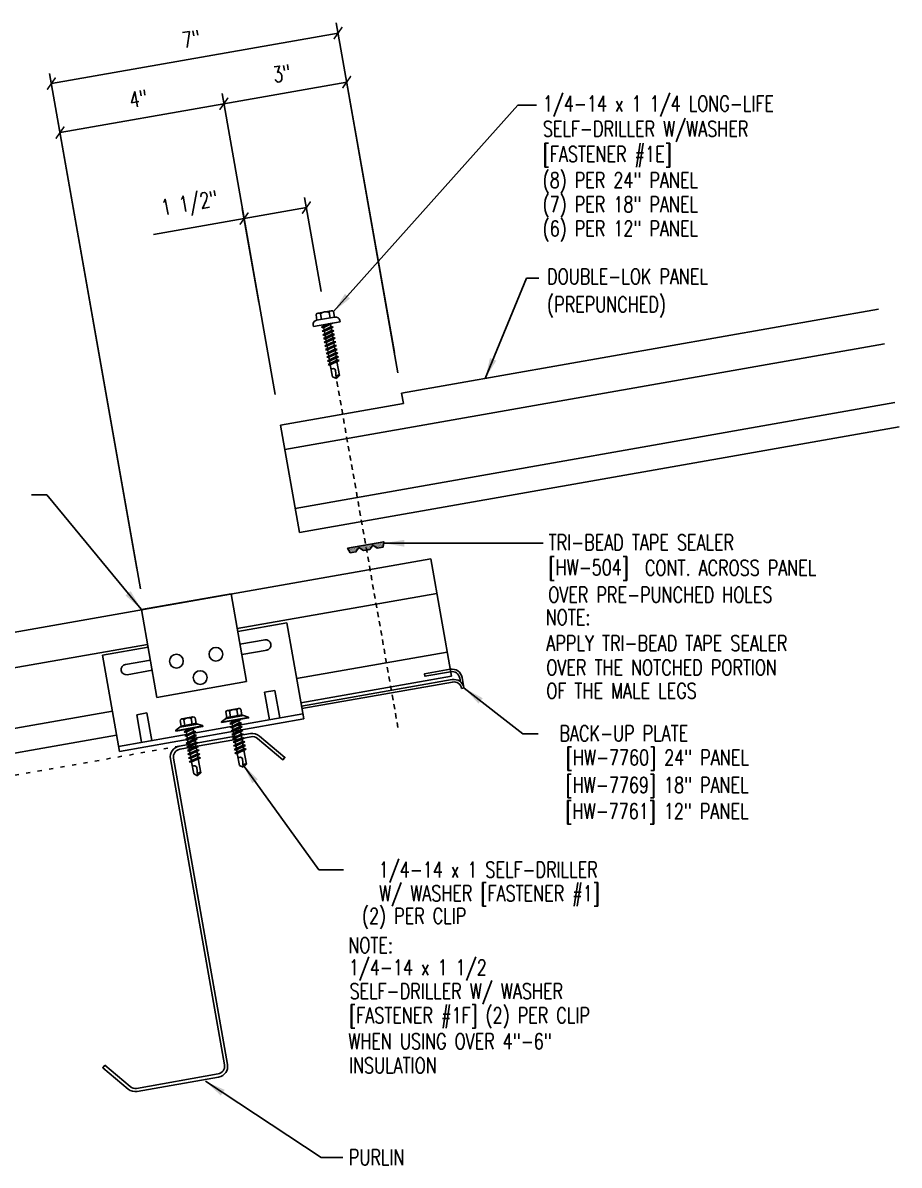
# Model space of a CAD drawing. Header units: inches. Extents: x 2.7 to 47.4, y 4.1 to 44.4.
# Drawn here: x 26.34 to 47.41, y 14.1 to 41.57 of the extents above; entities that cross this region are included whole.
import ezdxf
from ezdxf.enums import TextEntityAlignment as Align

# ---------------------------------------------------------------- set-up
doc = ezdxf.new("R2010")
doc.units = ezdxf.units.IN
doc.header["$MEASUREMENT"] = 0
doc.linetypes.add('ACAD_ISO07W100', pattern=[3, 0, -3])
doc.linetypes.add('DASH2', pattern=[0.1875, 0.125, -0.0625])
for name, color, linetype in [('CLIP', 5, 'Continuous'), ('DIM', 7, 'Continuous'), ('FASTENER', 9, 'Continuous'), ('PANEL', 11, 'Continuous'), ('STLA', 12, 'Continuous'), ('TAPE', 8, 'Continuous'), ('TEXT', 2, 'Continuous')]:
    doc.layers.add(name, color=color, linetype=linetype)
doc.styles.add('TEXT1', font='ROMANS.shx', dxfattribs={"width": 0.75, "height": 0.375})
doc.dimstyles.new('DETAIL', dxfattribs={"dimscale": 4, "dimtxt": 0.09375, "dimasz": 0.0625, "dimexe": 0.0625, "dimexo": 0.125, "dimgap": 0.0625, "dimtad": 1, "dimdec": 4, "dimzin": 3, "dimdsep": 46, "dimlunit": 4, "dimtxsty": 'TEXT1', "dimblk": 'ARCHTICK', "dimcen": 0.0625, "dimclrd": 7, "dimclre": 7, "dimclrt": 2, "dimadec": 0, "dimazin": 0, "dimtfac": 0.59375, "dimtdec": 4, "dimtmove": 0, "dimatfit": 3, "dimfxl": 0, "dimfrac": 2, "dimtolj": 1, "dimtzin": 3, "dimarcsym": 0})
doc.dimstyles.new('DETAIL$7', dxfattribs={"dimscale": 4, "dimtxt": 0.09375, "dimasz": 0.125, "dimexe": 0.0625, "dimexo": 0.125, "dimgap": 0.0625, "dimtad": 1, "dimdec": 4, "dimzin": 3, "dimdsep": 46, "dimlunit": 4, "dimtxsty": 'TEXT1', "dimblk": 'ARCHTICK', "dimcen": 0.0625, "dimclrd": 7, "dimclre": 7, "dimclrt": 2, "dimadec": 0, "dimazin": 0, "dimtfac": 0.59375, "dimtdec": 4, "dimtmove": 0, "dimatfit": 3, "dimfxl": 0, "dimfrac": 2, "dimtolj": 1, "dimtzin": 3, "dimarcsym": 0})

# ---------------------------------------------------------------- blocks, each defined once
blk = doc.blocks.new('_ArchTick')
at = {"color": 0, "linetype": 'ByBlock', "const_width": 0.15}
blk.add_lwpolyline([(-0.5, -0.5), (0.5, 0.5)], dxfattribs=at)
blk = doc.blocks.new('*D16')
at = {"layer": 'DEFPOINTS', "color": 0}
for p in [(31.173, 39.624), (32.492, 32.139), (29.255, 27.466)]:
    blk.add_point(p, dxfattribs=at)
at = {"layer": 'DIM', "color": 7, "lineweight": -2}
for p, q in [((32.406, 32.632), (31.129, 39.87)), ((27.233, 38.93), (31.173, 39.624)), ((29.168, 27.959), (27.19, 39.176))]:
    blk.add_line(p, q, dxfattribs=at)
at = {"layer": 'DIM', "color": 7, "lineweight": -2, "xscale": 0.25, "yscale": 0.25, "zscale": 0.25}
for p, rotation in [((31.173, 39.624), 9.99999999999999), ((27.233, 38.93), 190)]:
    blk.add_blockref('_ArchTick', p, dxfattribs=dict(at, rotation=rotation))
at = {"layer": 'DIM', "color": 2, "insert": (29.121, 39.743), "char_height": 0.375, "attachment_point": 5, "rotation": 10, "style": 'TEXT1'}
blk.add_mtext('\\A1;4"', dxfattribs=at)
blk = doc.blocks.new('*D17')
at = {"layer": 'DEFPOINTS', "color": 0}
for p in [(34.127, 40.145), (35.447, 32.66), (32.492, 32.139)]:
    blk.add_point(p, dxfattribs=at)
at = {"layer": 'DIM', "color": 7, "lineweight": -2}
for p, q in [((35.36, 33.153), (34.084, 40.391)), ((31.173, 39.624), (34.127, 40.145)), ((32.406, 32.632), (31.129, 39.87))]:
    blk.add_line(p, q, dxfattribs=at)
at = {"layer": 'DIM', "color": 7, "lineweight": -2, "xscale": 0.25, "yscale": 0.25, "zscale": 0.25}
for p, rotation in [((34.127, 40.145), 9.99999999999999), ((31.173, 39.624), 190)]:
    blk.add_blockref('_ArchTick', p, dxfattribs=dict(at, rotation=rotation))
at = {"layer": 'DIM', "color": 2, "insert": (32.568, 40.351), "char_height": 0.375, "attachment_point": 5, "rotation": 10, "style": 'TEXT1'}
blk.add_mtext('\\A1;3"', dxfattribs=at)
blk = doc.blocks.new('*X9')
at = {"color": 0}
for p, q in [((-0.434, 0.135), (-0.434, 0.135)), ((-0.434, 0.123), (-0.434, 0.123)), ((-0.422, 0.141), (-0.422, 0.141)), ((-0.422, 0.129), (-0.422, 0.129)), ((-0.422, 0.117), (-0.422, 0.117)), ((-0.422, 0.105), (-0.422, 0.105)), ((-0.422, 0.094), (-0.422, 0.094)), ((-0.422, 0.082), (-0.422, 0.082)), ((-0.41, 0.135), (-0.41, 0.135)), ((-0.41, 0.123), (-0.41, 0.123)), ((-0.41, 0.111), (-0.41, 0.111)), ((-0.41, 0.1), (-0.41, 0.1)), ((-0.41, 0.088), (-0.41, 0.088)), ((-0.41, 0.076), (-0.41, 0.076)), ((-0.41, 0.064), (-0.41, 0.064)), ((-0.41, 0.053), (-0.41, 0.053)), ((-0.41, 0.041), (-0.41, 0.041)), ((-0.398, 0.141), (-0.398, 0.141)), ((-0.398, 0.129), (-0.398, 0.129)), ((-0.398, 0.117), (-0.398, 0.117)), ((-0.398, 0.105), (-0.398, 0.105)), ((-0.398, 0.094), (-0.398, 0.094)), ((-0.398, 0.082), (-0.398, 0.082)), ((-0.398, 0.07), (-0.398, 0.07)), ((-0.398, 0.059), (-0.398, 0.059)), ((-0.398, 0.047), (-0.398, 0.047)), ((-0.398, 0.035), (-0.398, 0.035)), ((-0.398, 0.023), (-0.398, 0.023)), ((-0.387, 0.135), (-0.387, 0.135)), ((-0.387, 0.123), (-0.387, 0.123)), ((-0.387, 0.111), (-0.387, 0.111)), ((-0.387, 0.1), (-0.387, 0.1)), ((-0.387, 0.088), (-0.387, 0.088)), ((-0.387, 0.076), (-0.387, 0.076)), ((-0.387, 0.064), (-0.387, 0.064)), ((-0.387, 0.053), (-0.387, 0.053)), ((-0.387, 0.041), (-0.387, 0.041)), ((-0.387, 0.029), (-0.387, 0.029)), ((-0.375, 0.141), (-0.375, 0.141)), ((-0.375, 0.129), (-0.375, 0.129)), ((-0.375, 0.117), (-0.375, 0.117)), ((-0.375, 0.105), (-0.375, 0.105)), ((-0.375, 0.094), (-0.375, 0.094)), ((-0.375, 0.082), (-0.375, 0.082)), ((-0.375, 0.07), (-0.375, 0.07)), ((-0.375, 0.059), (-0.375, 0.059)), ((-0.375, 0.047), (-0.375, 0.047)), ((-0.375, 0.035), (-0.375, 0.035)), ((-0.375, 0.023), (-0.375, 0.023)), ((-0.363, 0.135), (-0.363, 0.135)), ((-0.363, 0.123), (-0.363, 0.123)), ((-0.363, 0.111), (-0.363, 0.111)), ((-0.363, 0.1), (-0.363, 0.1)), ((-0.363, 0.088), (-0.363, 0.088)), ((-0.363, 0.076), (-0.363, 0.076)), ((-0.363, 0.064), (-0.363, 0.064)), ((-0.363, 0.053), (-0.363, 0.053)), ((-0.363, 0.041), (-0.363, 0.041)), ((-0.363, 0.029), (-0.363, 0.029)), ((-0.352, 0.141), (-0.352, 0.141)), ((-0.352, 0.129), (-0.352, 0.129)), ((-0.352, 0.117), (-0.352, 0.117)), ((-0.352, 0.105), (-0.352, 0.105)), ((-0.352, 0.094), (-0.352, 0.094)), ((-0.352, 0.082), (-0.352, 0.082)), ((-0.352, 0.07), (-0.352, 0.07)), ((-0.352, 0.059), (-0.352, 0.059)), ((-0.352, 0.047), (-0.352, 0.047)), ((-0.352, 0.035), (-0.352, 0.035)), ((-0.352, 0.023), (-0.352, 0.023)), ((-0.34, 0.135), (-0.34, 0.135)), ((-0.34, 0.123), (-0.34, 0.123)), ((-0.34, 0.111), (-0.34, 0.111)), ((-0.34, 0.1), (-0.34, 0.1)), ((-0.34, 0.088), (-0.34, 0.088)), ((-0.34, 0.076), (-0.34, 0.076)), ((-0.34, 0.064), (-0.34, 0.064)), ((-0.34, 0.053), (-0.34, 0.053)), ((-0.34, 0.041), (-0.34, 0.041)), ((-0.34, 0.029), (-0.34, 0.029)), ((-0.328, 0.141), (-0.328, 0.141)), ((-0.328, 0.129), (-0.328, 0.129)), ((-0.328, 0.117), (-0.328, 0.117)), ((-0.328, 0.105), (-0.328, 0.105)), ((-0.328, 0.094), (-0.328, 0.094)), ((-0.328, 0.082), (-0.328, 0.082)), ((-0.328, 0.07), (-0.328, 0.07)), ((-0.328, 0.059), (-0.328, 0.059)), ((-0.328, 0.047), (-0.328, 0.047)), ((-0.328, 0.035), (-0.328, 0.035)), ((-0.328, 0.023), (-0.328, 0.023)), ((-0.316, 0.135), (-0.316, 0.135)), ((-0.316, 0.123), (-0.316, 0.123)), ((-0.316, 0.111), (-0.316, 0.111)), ((-0.316, 0.1), (-0.316, 0.1)), ((-0.316, 0.088), (-0.316, 0.088)), ((-0.316, 0.076), (-0.316, 0.076)), ((-0.316, 0.064), (-0.316, 0.064)), ((-0.316, 0.053), (-0.316, 0.053)), ((-0.316, 0.041), (-0.316, 0.041)), ((-0.316, 0.029), (-0.316, 0.029)), ((-0.305, 0.141), (-0.305, 0.141)), ((-0.305, 0.129), (-0.305, 0.129)), ((-0.305, 0.117), (-0.305, 0.117)), ((-0.305, 0.105), (-0.305, 0.105)), ((-0.305, 0.094), (-0.305, 0.094)), ((-0.305, 0.082), (-0.305, 0.082)), ((-0.305, 0.07), (-0.305, 0.07)), ((-0.305, 0.059), (-0.305, 0.059)), ((-0.305, 0.047), (-0.305, 0.047)), ((-0.305, 0.035), (-0.305, 0.035)), ((-0.305, 0.023), (-0.305, 0.023)), ((-0.293, 0.135), (-0.293, 0.135)), ((-0.293, 0.123), (-0.293, 0.123)), ((-0.293, 0.111), (-0.293, 0.111)), ((-0.293, 0.1), (-0.293, 0.1)), ((-0.293, 0.088), (-0.293, 0.088)), ((-0.293, 0.076), (-0.293, 0.076)), ((-0.293, 0.064), (-0.293, 0.064)), ((-0.293, 0.053), (-0.293, 0.053)), ((-0.293, 0.041), (-0.293, 0.041)), ((-0.293, 0.029), (-0.293, 0.029)), ((-0.281, 0.141), (-0.281, 0.141)), ((-0.281, 0.129), (-0.281, 0.129)), ((-0.281, 0.117), (-0.281, 0.117)), ((-0.281, 0.105), (-0.281, 0.105)), ((-0.281, 0.094), (-0.281, 0.094)), ((-0.281, 0.082), (-0.281, 0.082)), ((-0.281, 0.07), (-0.281, 0.07)), ((-0.281, 0.059), (-0.281, 0.059)), ((-0.281, 0.047), (-0.281, 0.047)), ((-0.281, 0.035), (-0.281, 0.035)), ((-0.281, 0.023), (-0.281, 0.023)), ((-0.27, 0.135), (-0.27, 0.135)), ((-0.27, 0.123), (-0.27, 0.123)), ((-0.27, 0.111), (-0.27, 0.111)), ((-0.27, 0.1), (-0.27, 0.1)), ((-0.27, 0.088), (-0.27, 0.088)), ((-0.27, 0.076), (-0.27, 0.076)), ((-0.27, 0.064), (-0.27, 0.064)), ((-0.27, 0.053), (-0.27, 0.053)), ((-0.27, 0.041), (-0.27, 0.041)), ((-0.27, 0.029), (-0.27, 0.029)), ((-0.258, 0.141), (-0.258, 0.141)), ((-0.258, 0.129), (-0.258, 0.129)), ((-0.258, 0.117), (-0.258, 0.117)), ((-0.258, 0.105), (-0.258, 0.105)), ((-0.258, 0.094), (-0.258, 0.094)), ((-0.258, 0.082), (-0.258, 0.082)), ((-0.258, 0.07), (-0.258, 0.07)), ((-0.258, 0.059), (-0.258, 0.059)), ((-0.258, 0.047), (-0.258, 0.047)), ((-0.258, 0.035), (-0.258, 0.035)), ((-0.258, 0.023), (-0.258, 0.023)), ((-0.246, 0.135), (-0.246, 0.135)), ((-0.246, 0.123), (-0.246, 0.123)), ((-0.246, 0.111), (-0.246, 0.111)), ((-0.246, 0.1), (-0.246, 0.1)), ((-0.246, 0.088), (-0.246, 0.088)), ((-0.246, 0.076), (-0.246, 0.076)), ((-0.246, 0.064), (-0.246, 0.064)), ((-0.246, 0.053), (-0.246, 0.053)), ((-0.246, 0.041), (-0.246, 0.041)), ((-0.234, 0.141), (-0.234, 0.141)), ((-0.234, 0.129), (-0.234, 0.129)), ((-0.234, 0.117), (-0.234, 0.117)), ((-0.234, 0.105), (-0.234, 0.105)), ((-0.234, 0.094), (-0.234, 0.094)), ((-0.234, 0.082), (-0.234, 0.082)), ((-0.234, 0.07), (-0.234, 0.07)), ((-0.234, 0.059), (-0.234, 0.059)), ((-0.234, 0.047), (-0.234, 0.047)), ((-0.223, 0.135), (-0.223, 0.135)), ((-0.223, 0.123), (-0.223, 0.123)), ((-0.223, 0.111), (-0.223, 0.111)), ((-0.223, 0.1), (-0.223, 0.1)), ((-0.223, 0.088), (-0.223, 0.088)), ((-0.223, 0.076), (-0.223, 0.076)), ((-0.223, 0.064), (-0.223, 0.064)), ((-0.211, 0.141), (-0.211, 0.141)), ((-0.211, 0.129), (-0.211, 0.129)), ((-0.211, 0.117), (-0.211, 0.117)), ((-0.211, 0.105), (-0.211, 0.105)), ((-0.211, 0.094), (-0.211, 0.094)), ((-0.211, 0.082), (-0.211, 0.082)), ((-0.211, 0.07), (-0.211, 0.07)), ((-0.199, 0.135), (-0.199, 0.135)), ((-0.199, 0.123), (-0.199, 0.123)), ((-0.199, 0.111), (-0.199, 0.111)), ((-0.199, 0.1), (-0.199, 0.1)), ((-0.199, 0.088), (-0.199, 0.088)), ((-0.188, 0.141), (-0.188, 0.141)), ((-0.188, 0.129), (-0.188, 0.129)), ((-0.188, 0.117), (-0.188, 0.117)), ((-0.188, 0.105), (-0.188, 0.105)), ((-0.188, 0.094), (-0.188, 0.094)), ((-0.176, 0.135), (-0.176, 0.135)), ((-0.176, 0.123), (-0.176, 0.123)), ((-0.176, 0.111), (-0.176, 0.111)), ((-0.164, 0.141), (-0.164, 0.141)), ((-0.164, 0.129), (-0.164, 0.129)), ((-0.164, 0.117), (-0.164, 0.117)), ((-0.164, 0.105), (-0.164, 0.105)), ((-0.152, 0.135), (-0.152, 0.135)), ((-0.152, 0.123), (-0.152, 0.123)), ((-0.152, 0.111), (-0.152, 0.111)), ((-0.152, 0.1), (-0.152, 0.1)), ((-0.141, 0.141), (-0.141, 0.141)), ((-0.141, 0.129), (-0.141, 0.129)), ((-0.141, 0.117), (-0.141, 0.117)), ((-0.141, 0.105), (-0.141, 0.105)), ((-0.141, 0.094), (-0.141, 0.094)), ((-0.141, 0.082), (-0.141, 0.082)), ((-0.129, 0.135), (-0.129, 0.135)), ((-0.129, 0.123), (-0.129, 0.123)), ((-0.129, 0.111), (-0.129, 0.111)), ((-0.129, 0.1), (-0.129, 0.1)), ((-0.129, 0.088), (-0.129, 0.088)), ((-0.129, 0.076), (-0.129, 0.076)), ((-0.117, 0.141), (-0.117, 0.141)), ((-0.117, 0.129), (-0.117, 0.129)), ((-0.117, 0.117), (-0.117, 0.117)), ((-0.117, 0.105), (-0.117, 0.105)), ((-0.117, 0.094), (-0.117, 0.094)), ((-0.117, 0.082), (-0.117, 0.082)), ((-0.117, 0.07), (-0.117, 0.07)), ((-0.117, 0.059), (-0.117, 0.059)), ((-0.105, 0.135), (-0.105, 0.135)), ((-0.105, 0.123), (-0.105, 0.123)), ((-0.105, 0.111), (-0.105, 0.111)), ((-0.105, 0.1), (-0.105, 0.1)), ((-0.105, 0.088), (-0.105, 0.088)), ((-0.105, 0.076), (-0.105, 0.076)), ((-0.105, 0.064), (-0.105, 0.064)), ((-0.105, 0.053), (-0.105, 0.053)), ((-0.094, 0.141), (-0.094, 0.141)), ((-0.094, 0.129), (-0.094, 0.129)), ((-0.094, 0.117), (-0.094, 0.117)), ((-0.094, 0.105), (-0.094, 0.105)), ((-0.094, 0.094), (-0.094, 0.094)), ((-0.094, 0.082), (-0.094, 0.082)), ((-0.094, 0.07), (-0.094, 0.07)), ((-0.094, 0.059), (-0.094, 0.059)), ((-0.094, 0.047), (-0.094, 0.047)), ((-0.094, 0.035), (-0.094, 0.035)), ((-0.082, 0.135), (-0.082, 0.135)), ((-0.082, 0.123), (-0.082, 0.123)), ((-0.082, 0.111), (-0.082, 0.111)), ((-0.082, 0.1), (-0.082, 0.1)), ((-0.082, 0.088), (-0.082, 0.088)), ((-0.082, 0.076), (-0.082, 0.076)), ((-0.082, 0.064), (-0.082, 0.064)), ((-0.082, 0.053), (-0.082, 0.053)), ((-0.082, 0.041), (-0.082, 0.041)), ((-0.082, 0.029), (-0.082, 0.029)), ((-0.07, 0.141), (-0.07, 0.141)), ((-0.07, 0.129), (-0.07, 0.129)), ((-0.07, 0.117), (-0.07, 0.117)), ((-0.07, 0.105), (-0.07, 0.105)), ((-0.07, 0.094), (-0.07, 0.094)), ((-0.07, 0.082), (-0.07, 0.082)), ((-0.07, 0.07), (-0.07, 0.07)), ((-0.07, 0.059), (-0.07, 0.059)), ((-0.07, 0.047), (-0.07, 0.047)), ((-0.07, 0.035), (-0.07, 0.035)), ((-0.07, 0.023), (-0.07, 0.023)), ((-0.059, 0.135), (-0.059, 0.135)), ((-0.059, 0.123), (-0.059, 0.123)), ((-0.059, 0.111), (-0.059, 0.111)), ((-0.059, 0.1), (-0.059, 0.1)), ((-0.059, 0.088), (-0.059, 0.088)), ((-0.059, 0.076), (-0.059, 0.076)), ((-0.059, 0.064), (-0.059, 0.064)), ((-0.059, 0.053), (-0.059, 0.053)), ((-0.059, 0.041), (-0.059, 0.041)), ((-0.059, 0.029), (-0.059, 0.029)), ((-0.047, 0.141), (-0.047, 0.141)), ((-0.047, 0.129), (-0.047, 0.129)), ((-0.047, 0.117), (-0.047, 0.117)), ((-0.047, 0.105), (-0.047, 0.105)), ((-0.047, 0.094), (-0.047, 0.094)), ((-0.047, 0.082), (-0.047, 0.082)), ((-0.047, 0.07), (-0.047, 0.07)), ((-0.047, 0.059), (-0.047, 0.059)), ((-0.047, 0.047), (-0.047, 0.047)), ((-0.047, 0.035), (-0.047, 0.035)), ((-0.047, 0.023), (-0.047, 0.023)), ((-0.035, 0.135), (-0.035, 0.135)), ((-0.035, 0.123), (-0.035, 0.123)), ((-0.035, 0.111), (-0.035, 0.111)), ((-0.035, 0.1), (-0.035, 0.1)), ((-0.035, 0.088), (-0.035, 0.088)), ((-0.035, 0.076), (-0.035, 0.076)), ((-0.035, 0.064), (-0.035, 0.064)), ((-0.035, 0.053), (-0.035, 0.053)), ((-0.035, 0.041), (-0.035, 0.041)), ((-0.035, 0.029), (-0.035, 0.029)), ((-0.023, 0.141), (-0.023, 0.141)), ((-0.023, 0.129), (-0.023, 0.129)), ((-0.023, 0.117), (-0.023, 0.117)), ((-0.023, 0.105), (-0.023, 0.105)), ((-0.023, 0.094), (-0.023, 0.094)), ((-0.023, 0.082), (-0.023, 0.082)), ((-0.023, 0.07), (-0.023, 0.07)), ((-0.023, 0.059), (-0.023, 0.059)), ((-0.023, 0.047), (-0.023, 0.047)), ((-0.023, 0.035), (-0.023, 0.035)), ((-0.023, 0.023), (-0.023, 0.023)), ((-0.012, 0.135), (-0.012, 0.135)), ((-0.012, 0.123), (-0.012, 0.123)), ((-0.012, 0.111), (-0.012, 0.111)), ((-0.012, 0.1), (-0.012, 0.1)), ((-0.012, 0.088), (-0.012, 0.088)), ((-0.012, 0.076), (-0.012, 0.076)), ((-0.012, 0.064), (-0.012, 0.064)), ((-0.012, 0.053), (-0.012, 0.053)), ((-0.012, 0.041), (-0.012, 0.041)), ((-0.012, 0.029), (-0.012, 0.029)), ((0, 0.141), (0, 0.141)), ((0, 0.129), (0, 0.129)), ((0, 0.117), (0, 0.117)), ((0, 0.105), (0, 0.105)), ((0, 0.094), (0, 0.094)), ((0, 0.082), (0, 0.082)), ((0, 0.07), (0, 0.07)), ((0, 0.059), (0, 0.059)), ((0, 0.047), (0, 0.047)), ((0, 0.035), (0, 0.035)), ((0, 0.023), (0, 0.023)), ((0.012, 0.135), (0.012, 0.135)), ((0.012, 0.123), (0.012, 0.123)), ((0.012, 0.111), (0.012, 0.111)), ((0.012, 0.1), (0.012, 0.1)), ((0.012, 0.088), (0.012, 0.088)), ((0.012, 0.076), (0.012, 0.076)), ((0.012, 0.064), (0.012, 0.064)), ((0.012, 0.053), (0.012, 0.053)), ((0.012, 0.041), (0.012, 0.041)), ((0.012, 0.029), (0.012, 0.029)), ((0.023, 0.141), (0.023, 0.141)), ((0.023, 0.129), (0.023, 0.129)), ((0.023, 0.117), (0.023, 0.117)), ((0.023, 0.105), (0.023, 0.105)), ((0.023, 0.094), (0.023, 0.094)), ((0.023, 0.082), (0.023, 0.082)), ((0.023, 0.07), (0.023, 0.07)), ((0.023, 0.059), (0.023, 0.059)), ((0.023, 0.047), (0.023, 0.047)), ((0.023, 0.035), (0.023, 0.035)), ((0.023, 0.023), (0.023, 0.023)), ((0.035, 0.135), (0.035, 0.135)), ((0.035, 0.123), (0.035, 0.123)), ((0.035, 0.111), (0.035, 0.111)), ((0.035, 0.1), (0.035, 0.1)), ((0.035, 0.088), (0.035, 0.088)), ((0.035, 0.076), (0.035, 0.076)), ((0.035, 0.064), (0.035, 0.064)), ((0.035, 0.053), (0.035, 0.053)), ((0.035, 0.041), (0.035, 0.041)), ((0.035, 0.029), (0.035, 0.029)), ((0.047, 0.141), (0.047, 0.141)), ((0.047, 0.129), (0.047, 0.129)), ((0.047, 0.117), (0.047, 0.117)), ((0.047, 0.105), (0.047, 0.105)), ((0.047, 0.094), (0.047, 0.094)), ((0.047, 0.082), (0.047, 0.082)), ((0.047, 0.07), (0.047, 0.07)), ((0.047, 0.059), (0.047, 0.059)), ((0.047, 0.047), (0.047, 0.047)), ((0.047, 0.035), (0.047, 0.035)), ((0.047, 0.023), (0.047, 0.023)), ((0.059, 0.135), (0.059, 0.135)), ((0.059, 0.123), (0.059, 0.123)), ((0.059, 0.111), (0.059, 0.111)), ((0.059, 0.1), (0.059, 0.1)), ((0.059, 0.088), (0.059, 0.088)), ((0.059, 0.076), (0.059, 0.076)), ((0.059, 0.064), (0.059, 0.064)), ((0.059, 0.053), (0.059, 0.053)), ((0.059, 0.041), (0.059, 0.041)), ((0.059, 0.029), (0.059, 0.029)), ((0.07, 0.141), (0.07, 0.141)), ((0.07, 0.129), (0.07, 0.129)), ((0.07, 0.117), (0.07, 0.117)), ((0.07, 0.105), (0.07, 0.105)), ((0.07, 0.094), (0.07, 0.094)), ((0.07, 0.082), (0.07, 0.082)), ((0.07, 0.07), (0.07, 0.07)), ((0.07, 0.059), (0.07, 0.059)), ((0.07, 0.047), (0.07, 0.047)), ((0.07, 0.035), (0.07, 0.035)), ((0.07, 0.023), (0.07, 0.023)), ((0.082, 0.135), (0.082, 0.135)), ((0.082, 0.123), (0.082, 0.123)), ((0.082, 0.111), (0.082, 0.111)), ((0.082, 0.1), (0.082, 0.1)), ((0.082, 0.088), (0.082, 0.088)), ((0.082, 0.076), (0.082, 0.076)), ((0.082, 0.064), (0.082, 0.064)), ((0.082, 0.053), (0.082, 0.053)), ((0.082, 0.041), (0.082, 0.041)), ((0.082, 0.029), (0.082, 0.029)), ((0.094, 0.141), (0.094, 0.141)), ((0.094, 0.129), (0.094, 0.129)), ((0.094, 0.117), (0.094, 0.117)), ((0.094, 0.105), (0.094, 0.105)), ((0.094, 0.094), (0.094, 0.094)), ((0.094, 0.082), (0.094, 0.082)), ((0.094, 0.07), (0.094, 0.07)), ((0.094, 0.059), (0.094, 0.059)), ((0.094, 0.047), (0.094, 0.047)), ((0.094, 0.035), (0.094, 0.035)), ((0.105, 0.135), (0.105, 0.135)), ((0.105, 0.123), (0.105, 0.123)), ((0.105, 0.111), (0.105, 0.111)), ((0.105, 0.1), (0.105, 0.1)), ((0.105, 0.088), (0.105, 0.088)), ((0.105, 0.076), (0.105, 0.076)), ((0.105, 0.064), (0.105, 0.064)), ((0.105, 0.053), (0.105, 0.053)), ((0.117, 0.141), (0.117, 0.141)), ((0.117, 0.129), (0.117, 0.129)), ((0.117, 0.117), (0.117, 0.117)), ((0.117, 0.105), (0.117, 0.105)), ((0.117, 0.094), (0.117, 0.094)), ((0.117, 0.082), (0.117, 0.082)), ((0.117, 0.07), (0.117, 0.07)), ((0.117, 0.059), (0.117, 0.059)), ((0.129, 0.135), (0.129, 0.135)), ((0.129, 0.123), (0.129, 0.123)), ((0.129, 0.111), (0.129, 0.111)), ((0.129, 0.1), (0.129, 0.1)), ((0.129, 0.088), (0.129, 0.088)), ((0.129, 0.076), (0.129, 0.076)), ((0.141, 0.141), (0.141, 0.141)), ((0.141, 0.129), (0.141, 0.129)), ((0.141, 0.117), (0.141, 0.117)), ((0.141, 0.105), (0.141, 0.105)), ((0.141, 0.094), (0.141, 0.094)), ((0.141, 0.082), (0.141, 0.082)), ((0.152, 0.135), (0.152, 0.135)), ((0.152, 0.123), (0.152, 0.123)), ((0.152, 0.111), (0.152, 0.111)), ((0.152, 0.1), (0.152, 0.1)), ((0.164, 0.141), (0.164, 0.141)), ((0.164, 0.129), (0.164, 0.129)), ((0.164, 0.117), (0.164, 0.117)), ((0.164, 0.105), (0.164, 0.105)), ((0.176, 0.135), (0.176, 0.135)), ((0.176, 0.123), (0.176, 0.123)), ((0.176, 0.111), (0.176, 0.111)), ((0.188, 0.141), (0.188, 0.141)), ((0.188, 0.129), (0.188, 0.129)), ((0.188, 0.117), (0.188, 0.117)), ((0.188, 0.105), (0.188, 0.105)), ((0.188, 0.094), (0.188, 0.094)), ((0.199, 0.135), (0.199, 0.135)), ((0.199, 0.123), (0.199, 0.123)), ((0.199, 0.111), (0.199, 0.111)), ((0.199, 0.1), (0.199, 0.1)), ((0.199, 0.088), (0.199, 0.088)), ((0.211, 0.141), (0.211, 0.141)), ((0.211, 0.129), (0.211, 0.129)), ((0.211, 0.117), (0.211, 0.117)), ((0.211, 0.105), (0.211, 0.105)), ((0.211, 0.094), (0.211, 0.094)), ((0.211, 0.082), (0.211, 0.082)), ((0.211, 0.07), (0.211, 0.07)), ((0.223, 0.135), (0.223, 0.135)), ((0.223, 0.123), (0.223, 0.123)), ((0.223, 0.111), (0.223, 0.111)), ((0.223, 0.1), (0.223, 0.1)), ((0.223, 0.088), (0.223, 0.088)), ((0.223, 0.076), (0.223, 0.076)), ((0.223, 0.064), (0.223, 0.064)), ((0.234, 0.141), (0.234, 0.141)), ((0.234, 0.129), (0.234, 0.129)), ((0.234, 0.117), (0.234, 0.117)), ((0.234, 0.105), (0.234, 0.105)), ((0.234, 0.094), (0.234, 0.094)), ((0.234, 0.082), (0.234, 0.082)), ((0.234, 0.07), (0.234, 0.07)), ((0.234, 0.059), (0.234, 0.059)), ((0.234, 0.047), (0.234, 0.047)), ((0.246, 0.135), (0.246, 0.135)), ((0.246, 0.123), (0.246, 0.123)), ((0.246, 0.111), (0.246, 0.111)), ((0.246, 0.1), (0.246, 0.1)), ((0.246, 0.088), (0.246, 0.088)), ((0.246, 0.076), (0.246, 0.076)), ((0.246, 0.064), (0.246, 0.064)), ((0.246, 0.053), (0.246, 0.053)), ((0.246, 0.041), (0.246, 0.041)), ((0.258, 0.141), (0.258, 0.141)), ((0.258, 0.129), (0.258, 0.129)), ((0.258, 0.117), (0.258, 0.117)), ((0.258, 0.105), (0.258, 0.105)), ((0.258, 0.094), (0.258, 0.094)), ((0.258, 0.082), (0.258, 0.082)), ((0.258, 0.07), (0.258, 0.07)), ((0.258, 0.059), (0.258, 0.059)), ((0.258, 0.047), (0.258, 0.047)), ((0.258, 0.035), (0.258, 0.035)), ((0.258, 0.023), (0.258, 0.023)), ((0.27, 0.135), (0.27, 0.135)), ((0.27, 0.123), (0.27, 0.123)), ((0.27, 0.111), (0.27, 0.111)), ((0.27, 0.1), (0.27, 0.1)), ((0.27, 0.088), (0.27, 0.088)), ((0.27, 0.076), (0.27, 0.076)), ((0.27, 0.064), (0.27, 0.064)), ((0.27, 0.053), (0.27, 0.053)), ((0.27, 0.041), (0.27, 0.041)), ((0.27, 0.029), (0.27, 0.029)), ((0.281, 0.141), (0.281, 0.141)), ((0.281, 0.129), (0.281, 0.129)), ((0.281, 0.117), (0.281, 0.117)), ((0.281, 0.105), (0.281, 0.105)), ((0.281, 0.094), (0.281, 0.094)), ((0.281, 0.082), (0.281, 0.082)), ((0.281, 0.07), (0.281, 0.07)), ((0.281, 0.059), (0.281, 0.059)), ((0.281, 0.047), (0.281, 0.047)), ((0.281, 0.035), (0.281, 0.035)), ((0.281, 0.023), (0.281, 0.023)), ((0.293, 0.135), (0.293, 0.135)), ((0.293, 0.123), (0.293, 0.123)), ((0.293, 0.111), (0.293, 0.111)), ((0.293, 0.1), (0.293, 0.1)), ((0.293, 0.088), (0.293, 0.088)), ((0.293, 0.076), (0.293, 0.076)), ((0.293, 0.064), (0.293, 0.064)), ((0.293, 0.053), (0.293, 0.053)), ((0.293, 0.041), (0.293, 0.041)), ((0.293, 0.029), (0.293, 0.029)), ((0.305, 0.141), (0.305, 0.141)), ((0.305, 0.129), (0.305, 0.129)), ((0.305, 0.117), (0.305, 0.117)), ((0.305, 0.105), (0.305, 0.105)), ((0.305, 0.094), (0.305, 0.094)), ((0.305, 0.082), (0.305, 0.082)), ((0.305, 0.07), (0.305, 0.07)), ((0.305, 0.059), (0.305, 0.059)), ((0.305, 0.047), (0.305, 0.047)), ((0.305, 0.035), (0.305, 0.035)), ((0.305, 0.023), (0.305, 0.023)), ((0.316, 0.135), (0.316, 0.135)), ((0.316, 0.123), (0.316, 0.123)), ((0.316, 0.111), (0.316, 0.111)), ((0.316, 0.1), (0.316, 0.1)), ((0.316, 0.088), (0.316, 0.088)), ((0.316, 0.076), (0.316, 0.076)), ((0.316, 0.064), (0.316, 0.064)), ((0.316, 0.053), (0.316, 0.053)), ((0.316, 0.041), (0.316, 0.041)), ((0.316, 0.029), (0.316, 0.029)), ((0.328, 0.141), (0.328, 0.141)), ((0.328, 0.129), (0.328, 0.129)), ((0.328, 0.117), (0.328, 0.117)), ((0.328, 0.105), (0.328, 0.105)), ((0.328, 0.094), (0.328, 0.094)), ((0.328, 0.082), (0.328, 0.082)), ((0.328, 0.07), (0.328, 0.07)), ((0.328, 0.059), (0.328, 0.059)), ((0.328, 0.047), (0.328, 0.047)), ((0.328, 0.035), (0.328, 0.035)), ((0.328, 0.023), (0.328, 0.023)), ((0.34, 0.135), (0.34, 0.135)), ((0.34, 0.123), (0.34, 0.123)), ((0.34, 0.111), (0.34, 0.111)), ((0.34, 0.1), (0.34, 0.1)), ((0.34, 0.088), (0.34, 0.088)), ((0.34, 0.076), (0.34, 0.076)), ((0.34, 0.064), (0.34, 0.064)), ((0.34, 0.053), (0.34, 0.053)), ((0.34, 0.041), (0.34, 0.041)), ((0.34, 0.029), (0.34, 0.029)), ((0.352, 0.141), (0.352, 0.141)), ((0.352, 0.129), (0.352, 0.129)), ((0.352, 0.117), (0.352, 0.117)), ((0.352, 0.105), (0.352, 0.105)), ((0.352, 0.094), (0.352, 0.094)), ((0.352, 0.082), (0.352, 0.082)), ((0.352, 0.07), (0.352, 0.07)), ((0.352, 0.059), (0.352, 0.059)), ((0.352, 0.047), (0.352, 0.047)), ((0.352, 0.035), (0.352, 0.035)), ((0.352, 0.023), (0.352, 0.023)), ((0.363, 0.135), (0.363, 0.135)), ((0.363, 0.123), (0.363, 0.123)), ((0.363, 0.111), (0.363, 0.111)), ((0.363, 0.1), (0.363, 0.1)), ((0.363, 0.088), (0.363, 0.088)), ((0.363, 0.076), (0.363, 0.076)), ((0.363, 0.064), (0.363, 0.064)), ((0.363, 0.053), (0.363, 0.053)), ((0.363, 0.041), (0.363, 0.041)), ((0.363, 0.029), (0.363, 0.029)), ((0.375, 0.141), (0.375, 0.141)), ((0.375, 0.129), (0.375, 0.129)), ((0.375, 0.117), (0.375, 0.117)), ((0.375, 0.105), (0.375, 0.105)), ((0.375, 0.094), (0.375, 0.094)), ((0.375, 0.082), (0.375, 0.082)), ((0.375, 0.07), (0.375, 0.07)), ((0.375, 0.059), (0.375, 0.059)), ((0.375, 0.047), (0.375, 0.047)), ((0.375, 0.035), (0.375, 0.035)), ((0.375, 0.023), (0.375, 0.023)), ((0.387, 0.135), (0.387, 0.135)), ((0.387, 0.123), (0.387, 0.123)), ((0.387, 0.111), (0.387, 0.111)), ((0.387, 0.1), (0.387, 0.1)), ((0.387, 0.088), (0.387, 0.088)), ((0.387, 0.076), (0.387, 0.076)), ((0.387, 0.064), (0.387, 0.064)), ((0.387, 0.053), (0.387, 0.053)), ((0.387, 0.041), (0.387, 0.041)), ((0.387, 0.029), (0.387, 0.029)), ((0.398, 0.141), (0.398, 0.141)), ((0.398, 0.129), (0.398, 0.129)), ((0.398, 0.117), (0.398, 0.117)), ((0.398, 0.105), (0.398, 0.105)), ((0.398, 0.094), (0.398, 0.094)), ((0.398, 0.082), (0.398, 0.082)), ((0.398, 0.07), (0.398, 0.07)), ((0.398, 0.059), (0.398, 0.059)), ((0.398, 0.047), (0.398, 0.047)), ((0.398, 0.035), (0.398, 0.035)), ((0.398, 0.023), (0.398, 0.023)), ((0.41, 0.135), (0.41, 0.135)), ((0.41, 0.123), (0.41, 0.123)), ((0.41, 0.111), (0.41, 0.111)), ((0.41, 0.1), (0.41, 0.1)), ((0.41, 0.088), (0.41, 0.088)), ((0.41, 0.076), (0.41, 0.076)), ((0.41, 0.064), (0.41, 0.064)), ((0.41, 0.053), (0.41, 0.053)), ((0.41, 0.041), (0.41, 0.041)), ((0.422, 0.141), (0.422, 0.141)), ((0.422, 0.129), (0.422, 0.129)), ((0.422, 0.117), (0.422, 0.117)), ((0.422, 0.105), (0.422, 0.105)), ((0.422, 0.094), (0.422, 0.094)), ((0.422, 0.082), (0.422, 0.082)), ((0.434, 0.135), (0.434, 0.135)), ((0.434, 0.123), (0.434, 0.123))]:
    blk.add_line(p, q, dxfattribs=at)
blk = doc.blocks.new('TRIBEAD')
at = {"layer": 'TAPE', "color": 9}
blk.add_lwpolyline([(-0.403, 0.018), (-0.442, 0.141), (0.442, 0.141), (0.403, 0.018), (0.26, 0.018), (0.17, 0.109), (0.079, 0.018), (0, 0.018), (-0.079, 0.018), (-0.17, 0.109), (-0.26, 0.018)], close=True, dxfattribs=at)
at = {"layer": 'TAPE', "color": 251}
blk.add_blockref('*X9', (0, 0), dxfattribs=at)
blk = doc.blocks.new('FZ7')
at = {"layer": 'FASTENER'}
for p, q in [((-0.215, 0.305), (-0.215, 0.171)), ((-0.161, 0.337), (0.161, 0.337)), ((-0.107, 0.305), (-0.107, 0.171)), ((0.107, 0.305), (0.107, 0.171)), ((0.215, 0.305), (0.215, 0.171)), ((-0.324, 0.071), (-0.324, 0.037)), ((-0.324, 0.037), (0.324, 0.037)), ((-0.224, 0.171), (0.215, 0.171)), ((-0.139, -0.016), (0.046, 0.037)), ((-0.104, -0.036), (0.139, 0.033)), ((-0.086, 0.037), (-0.086, -0.001)), ((-0.086, 0.037), (0.086, 0.037)), ((0.086, 0.037), (0.133, 0.037)), ((0.086, 0.018), (0.086, -0.042)), ((0.139, 0.033), (0.133, 0.037)), ((0.324, 0.071), (0.324, 0.037)), ((-0.104, -0.036), (-0.139, -0.016)), ((-0.139, -0.107), (0.104, -0.038)), ((-0.104, -0.127), (-0.139, -0.107)), ((-0.139, -0.198), (0.104, -0.128)), ((-0.104, -0.218), (-0.139, -0.198)), ((-0.139, -0.289), (0.104, -0.219)), ((-0.104, -0.127), (0.139, -0.058)), ((-0.104, -0.218), (0.139, -0.149)), ((-0.104, -0.309), (0.139, -0.239)), ((-0.086, -0.031), (-0.086, -0.092)), ((-0.086, -0.122), (-0.086, -0.183)), ((-0.086, -0.213), (-0.086, -0.274)), ((0.086, -0.073), (0.086, -0.133)), ((0.086, -0.164), (0.086, -0.224)), ((0.086, -0.255), (0.086, -0.315)), ((0.139, -0.058), (0.104, -0.038)), ((0.139, -0.149), (0.104, -0.128)), ((0.139, -0.239), (0.104, -0.219)), ((-0.104, -0.309), (-0.139, -0.289)), ((-0.139, -0.38), (0.104, -0.31)), ((-0.104, -0.4), (-0.139, -0.38)), ((-0.139, -0.47), (0.104, -0.401)), ((-0.104, -0.491), (-0.139, -0.47)), ((-0.139, -0.561), (0.104, -0.492)), ((-0.104, -0.4), (0.139, -0.33)), ((-0.104, -0.491), (0.139, -0.421)), ((-0.104, -0.581), (0.139, -0.512)), ((-0.086, -0.304), (-0.086, -0.364)), ((-0.086, -0.395), (-0.086, -0.455)), ((-0.086, -0.486), (-0.086, -0.546)), ((0.086, -0.345), (0.086, -0.406)), ((0.086, -0.436), (0.086, -0.497)), ((0.086, -0.527), (0.086, -0.588)), ((0.139, -0.33), (0.104, -0.31)), ((0.139, -0.421), (0.104, -0.401)), ((0.139, -0.512), (0.104, -0.492)), ((-0.104, -0.581), (-0.139, -0.561)), ((-0.139, -0.652), (0.104, -0.583)), ((-0.104, -0.672), (-0.139, -0.652)), ((-0.139, -0.743), (0.104, -0.674)), ((-0.104, -0.763), (-0.139, -0.743)), ((-0.139, -0.834), (0.104, -0.765)), ((-0.104, -0.672), (0.139, -0.603)), ((-0.104, -0.763), (0.139, -0.694)), ((-0.104, -0.854), (0.139, -0.785)), ((-0.086, -0.577), (-0.086, -0.637)), ((-0.086, -0.667), (-0.086, -0.728)), ((-0.086, -0.758), (-0.086, -0.819)), ((0.086, -0.618), (0.086, -0.679)), ((0.086, -0.709), (0.086, -0.77)), ((0.086, -0.8), (0.086, -0.861)), ((0.139, -0.603), (0.104, -0.583)), ((0.139, -0.694), (0.104, -0.674)), ((0.139, -0.785), (0.104, -0.765)), ((-0.104, -0.854), (-0.139, -0.834)), ((-0.139, -0.925), (0.104, -0.856)), ((-0.104, -0.945), (-0.139, -0.925)), ((-0.104, -0.945), (0.139, -0.876)), ((-0.086, -0.849), (-0.086, -0.91)), ((-0.086, -0.94), (-0.086, -1.232)), ((-0.002, -1.277), (0.014, -1.091)), ((0.086, -0.891), (0.086, -1.232)), ((0.139, -0.876), (0.104, -0.856)), ((0, -1.293), (-0.086, -1.232)), ((0, -1.293), (0.086, -1.232))]:
    blk.add_line(p, q, dxfattribs=at)
for centre, radius, start, end in [((-0.161, 0.274), 0.0628, 29.8754, 150.1246), ((0, 0.141), 0.196, 56.9974, 123.0026), ((0.161, 0.274), 0.0628, 29.8754, 150.1246), ((-0.224, 0.071), 0.1, 90, 180), ((0.224, 0.071), 0.1, 0, 90), ((-0.046, -1.102), 0.0615, 11.1445, 130.906), ((0.054, -1.278), 0.0563, 55.4585, 194.8454)]:
    blk.add_arc(centre, radius, start, end, dxfattribs=at)
blk = doc.blocks.new('*D18')
at = {"color": 7, "lineweight": -2}
for p, q in [((35.273, 33.645), (33.876, 41.57)), ((27.025, 40.109), (33.919, 41.324)), ((29.081, 28.451), (26.982, 40.355))]:
    blk.add_line(p, q, dxfattribs=at)
at = {"layer": 'DEFPOINTS', "color": 0}
for p in [(33.919, 41.324), (35.36, 33.153), (29.168, 27.959)]:
    blk.add_point(p, dxfattribs=at)
at = {"color": 7, "lineweight": -2, "xscale": 0.25, "yscale": 0.25, "zscale": 0.25}
for p, rotation in [((33.919, 41.324), 10.00000000000045), ((27.025, 40.109), 190.0000000000005)]:
    blk.add_blockref('_ArchTick', p, dxfattribs=dict(at, rotation=rotation))
at = {"color": 2, "insert": (30.39, 41.182), "char_height": 0.375, "attachment_point": 5, "rotation": 10, "style": 'TEXT1'}
blk.add_mtext('\\A1;7"', dxfattribs=at)
blk = doc.blocks.new('MB_DW1')
at = {"layer": 'FASTENER'}
for p, q in [((-0.181, 0.276), (-0.181, 0.137)), ((-0.135, 0.302), (0.135, 0.302)), ((-0.089, 0.276), (-0.089, 0.137)), ((0.089, 0.276), (0.089, 0.137)), ((0.181, 0.276), (0.181, 0.137)), ((-0.217, 0.114), (-0.326, 0.059)), ((-0.326, 0.059), (-0.326, 0.049)), ((-0.326, 0.049), (0.326, 0.049)), ((-0.217, 0.114), (0.217, 0.114)), ((-0.193, 0.137), (0.193, 0.137)), ((-0.193, 0.119), (0.193, 0.119)), ((-0.181, 0.137), (0.181, 0.137)), ((-0.139, -0.016), (0.046, 0.037)), ((-0.104, -0.036), (0.139, 0.033)), ((-0.086, 0.037), (-0.086, -0.001)), ((-0.086, 0.037), (0.086, 0.037)), ((0.086, 0.037), (0.133, 0.037)), ((0.086, 0.018), (0.086, -0.042)), ((0.139, 0.033), (0.133, 0.037)), ((0.217, 0.114), (0.326, 0.059)), ((0.326, 0.059), (0.326, 0.049)), ((-0.104, -0.036), (-0.139, -0.016)), ((-0.139, -0.107), (0.104, -0.038)), ((-0.104, -0.127), (-0.139, -0.107)), ((-0.139, -0.198), (0.104, -0.128)), ((-0.104, -0.218), (-0.139, -0.198)), ((-0.139, -0.289), (0.104, -0.219)), ((-0.104, -0.127), (0.139, -0.058)), ((-0.104, -0.218), (0.139, -0.149)), ((-0.104, -0.309), (0.139, -0.239)), ((-0.086, -0.031), (-0.086, -0.092)), ((-0.086, -0.122), (-0.086, -0.183)), ((-0.086, -0.213), (-0.086, -0.274)), ((0.086, -0.073), (0.086, -0.133)), ((0.086, -0.164), (0.086, -0.224)), ((0.086, -0.255), (0.086, -0.315)), ((0.139, -0.058), (0.104, -0.038)), ((0.139, -0.149), (0.104, -0.128)), ((0.139, -0.239), (0.104, -0.219)), ((-0.104, -0.309), (-0.139, -0.289)), ((-0.139, -0.38), (0.104, -0.31)), ((-0.104, -0.4), (-0.139, -0.38)), ((-0.139, -0.47), (0.104, -0.401)), ((-0.104, -0.491), (-0.139, -0.47)), ((-0.139, -0.561), (0.104, -0.492)), ((-0.104, -0.4), (0.139, -0.33)), ((-0.104, -0.491), (0.139, -0.421)), ((-0.104, -0.581), (0.139, -0.512)), ((-0.086, -0.304), (-0.086, -0.364)), ((-0.086, -0.395), (-0.086, -0.455)), ((-0.086, -0.486), (-0.086, -0.546)), ((0.086, -0.345), (0.086, -0.406)), ((0.086, -0.436), (0.086, -0.497)), ((0.086, -0.527), (0.086, -0.588)), ((0.139, -0.33), (0.104, -0.31)), ((0.139, -0.421), (0.104, -0.401)), ((0.139, -0.512), (0.104, -0.492)), ((-0.104, -0.581), (-0.139, -0.561)), ((-0.139, -0.652), (0.104, -0.583)), ((-0.104, -0.672), (-0.139, -0.652)), ((-0.139, -0.743), (0.104, -0.674)), ((-0.104, -0.763), (-0.139, -0.743)), ((-0.104, -0.672), (0.139, -0.603)), ((-0.104, -0.763), (0.139, -0.694)), ((-0.086, -0.577), (-0.086, -0.637)), ((-0.086, -0.667), (-0.086, -0.728)), ((-0.086, -0.758), (-0.086, -1.05)), ((0.086, -0.618), (0.086, -0.679)), ((0.086, -0.709), (0.086, -1.05)), ((0.139, -0.603), (0.104, -0.583)), ((0.139, -0.694), (0.104, -0.674)), ((0, -1.111), (-0.086, -1.05)), ((-0.002, -1.095), (0.014, -0.909)), ((0, -1.111), (0.086, -1.05))]:
    blk.add_line(p, q, dxfattribs=at)
blk.add_lwpolyline([(-0.331, 0.037), (-0.331, 0.049), (0.331, 0.049), (0.331, 0.037)], close=True, dxfattribs=at)
for centre, radius, start, end in [((-0.135, 0.25), 0.0527, 29.8754, 150.1246), ((0, 0.138), 0.164, 56.9974, 123.0026), ((0.135, 0.25), 0.0527, 29.8754, 150.1246), ((-0.193, 0.128), 0.00894, 90, 270), ((0.193, 0.128), 0.00894, 270, 90), ((-0.046, -0.921), 0.0615, 11.1445, 130.906), ((0.054, -1.097), 0.0563, 55.4585, 194.8454)]:
    blk.add_arc(centre, radius, start, end, dxfattribs=at)
blk = doc.blocks.new('A$C53AF356D')
at = {"layer": 'CLIP'}
for p, q in [((-1.682, 1.657), (0.471, 2.036)), ((0.471, 2.036), (0.843, -0.076)), ((-1.31, -0.455), (-1.682, 1.657)), ((0.631, 1.131), (1.812, 1.339)), ((1.812, 1.339), (2.22, -0.974)), ((0.685, 0.823), (1.293, 0.93)), ((-2.619, 0.558), (-1.523, 0.751)), ((-2.211, -1.755), (-2.619, 0.558)), ((0.728, 0.577), (1.337, 0.684)), ((-2.068, 0.338), (-1.468, 0.443)), ((-2.025, 0.091), (-1.425, 0.197)), ((-1.31, -0.455), (0.843, -0.076)), ((1.526, -0.285), (1.28, -0.329)), ((1.28, -0.329), (1.397, -0.992)), ((1.643, -0.948), (1.526, -0.285)), ((-2.233, -1.632), (2.199, -0.85)), ((-2.211, -1.755), (2.22, -0.974)), ((-1.551, -0.828), (-1.797, -0.871)), ((-1.797, -0.871), (-1.681, -1.534)), ((-1.551, -0.828), (-1.434, -1.491)), ((-1.434, -1.491), (-1.551, -0.828))]:
    blk.add_line(p, q, dxfattribs=at)
for centre in [(-0.843, 0.417), (0.107, 0.584), (-0.271, 0.021)]:
    blk.add_circle(centre, 0.165, dxfattribs=at)
for centre, start, end in [((1.306, 0.806), 280, 100), ((-2.046, 0.215), 100, 280)]:
    blk.add_arc(centre, 0.125, start, end, dxfattribs=at)
blk = doc.blocks.new('dsc-HW-504')
at = {"layer": 'TEXT', "style": 'TEXT1', "width": 0.75}
for s, p in [('TRI-BEAD TAPE SEALER', (0, 0)), ('[HW-504]', (0, -0.6))]:
    blk.add_text(s, height=0.375, dxfattribs=at).set_placement(p)
at = {"layer": 'TEXT', "style": 'TEXT1', "flags": 1}
for tag, p in [('COLOR', (0, -1.2)), ('CALC', (0, -1.2)), ('OPT1', (0, -1.2)), ('OPT2', (0, -1.2)), ('OPT3', (0, -1.2)), ('GAGE', (0, -1.2)), ('SHPLN', (0, -1.2)), ('PART', (0, -1.2)), ('DESCRIPTION', (0, -1.2)), ('MULTIPLE', (0, -1.2)), ('SPARE1', (0, -1.8)), ('SPARE2', (0, -1.8)), ('SPARE3', (0, -1.8)), ('SPARE4', (0, -1.8)), ('SPARE5', (0, -1.8)), ('SPARE6', (0, -1.8)), ('SPARE7', (0, -1.8)), ('SPARE8', (0, -1.8)), ('SPARE9', (0, -1.8)), ('SPARE10', (0, -1.8))]:
    blk.add_attdef(tag, p, '', height=0.375, dxfattribs=at)
blk = doc.blocks.new('*D15')
at = {"layer": 'DEFPOINTS', "color": 0}
for p in [(31.66, 36.863), (33.6, 34.619), (32.102, 34.355)]:
    blk.add_point(p, dxfattribs=at)
at = {"layer": 'DIM', "color": 7, "lineweight": -2}
for p, q in [((33.514, 35.112), (33.115, 37.373)), ((32.015, 34.848), (31.616, 37.109)), ((33.158, 37.127), (31.66, 36.863)), ((31.66, 36.863), (29.483, 36.479))]:
    blk.add_line(p, q, dxfattribs=at)
at = {"layer": 'DIM', "color": 7, "lineweight": -2, "xscale": 0.25, "yscale": 0.25, "zscale": 0.25}
for p, rotation in [((33.158, 37.127), 10.0000000000002), ((31.66, 36.863), 190.0000000000002)]:
    blk.add_blockref('_ArchTick', p, dxfattribs=dict(at, rotation=rotation))
at = {"layer": 'DIM', "color": 2, "insert": (30.355, 37.177), "char_height": 0.375, "attachment_point": 5, "rotation": 10, "style": 'TEXT1'}
blk.add_mtext('\\A1;1 1/2"', dxfattribs=at)
blk = doc.blocks.new('A$C29E00AA3')
at = {"layer": 'TEXT', "style": 'TEXT1', "width": 0.75}
for s, p in [('1/4-14 x 1 SELF-DRILLER', (0.505, 0.581)), ('W/ WASHER [FASTENER #1]', (0.555, 0.012)), ('(2) PER CLIP', (-2.655, -0.531))]:
    blk.add_text(s, height=0.375, dxfattribs=at).set_placement(p, align=Align.RIGHT)
blk = doc.blocks.new('FD-F1e')
at = {"layer": 'TEXT', "style": 'TEXT1', "width": 0.75}
for s, p in [('1/4-14 x 1 1/4 LONG-LIFE', (0.0047, -0.0408)), ('SELF-DRILLER W/WASHER', (0.0047, -0.1926)), ('[FASTENER #1E]', (0.0047, -0.3444))]:
    blk.add_text(s, height=0.09375, dxfattribs=at).set_placement(p)
blk.add_attdef('(QUANTITY)', (0.9263, -0.3444), '', height=0.0938, dxfattribs=at)
at = {"layer": 'TEXT', "style": 'TEXT1', "flags": 1}
for tag, p in [('Color', (0.0245, -0.5337)), ('Calc', (0.0245, -0.5337)), ('Opt1', (0.0245, -0.5337)), ('Opt2', (0.0245, -0.5337)), ('Opt3', (0.0245, -0.5337)), ('Description', (0.0245, -0.5337)), ('Multiple', (0.0245, -0.5337)), ('Part', (0.0245, -0.5337)), ('Spare1', (0.0245, -0.7212)), ('Spare2', (0.0245, -0.7212)), ('Spare3', (0.0245, -0.7212)), ('Spare4', (0.0245, -0.7212)), ('Spare5', (0.0245, -0.7212)), ('Spare6', (0.0245, -0.7212)), ('Spare7', (0.0245, -0.7212)), ('Spare8', (0.0245, -0.7212)), ('Spare9', (0.0245, -0.7212)), ('Spare10', (0.0245, -0.7212))]:
    blk.add_attdef(tag, p, '', height=0.0938, dxfattribs=at)

msp = doc.modelspace()

# ---------------------------------------------------------------- linework, layer by layer
at = {"layer": 'DIM', "color": 251, "linetype": 'DASH2'}
msp.add_line((33.89157, 32.94096), (35.37467, 24.52986), dxfattribs=at)
at = {"layer": 'PANEL'}
for p, q in [((46.91391, 34.68222), (35.44681, 32.66026)), ((32.63929, 31.30617), (47.06081, 33.84907)), ((32.8883, 29.89396), (47.30983, 32.43686)), ((35.44681, 32.66026), (35.49022, 32.41406)), ((35.49022, 32.41406), (32.53579, 31.89311)), ((32.53579, 31.89311), (32.99075, 29.31292)), ((36.14828, 28.68202), (36.64665, 25.85562)), ((36.29518, 27.84887), (31.49285, 27.00209)), ((29.33957, 26.6224), (19.33534, 24.85839)), ((36.5442, 26.43665), (32.92359, 25.79824)), ((28.49195, 25.01683), (19.58435, 23.44618))]:
    msp.add_line(p, q, dxfattribs=at)
for points in [[(32.99075, 29.31292), (47.41228, 31.85582)], [(19.18844, 25.69154), (36.14828, 28.68202)], [(36.64665, 25.85562), (33.02604, 25.21721)], [(28.5944, 24.43579), (19.68681, 22.86514)]]:
    msp.add_lwpolyline(points, dxfattribs=at)
at = {"layer": 'STLA'}
msp.add_line((36.94729, 25.57473), (36.8884, 25.56435), dxfattribs=at)
for points in [[(36.8604, 25.72315), (36.8445, 25.81331, 0.41421356), (36.62729, 25.9654), (36.00913, 25.8564), (35.99874, 25.91529), (36.61691, 26.02429, -0.41421356), (36.90339, 25.82369), (36.94729, 25.57473)], [(33.0402, 25.13692), (36.6608, 25.77533, -0.41421356), (36.94729, 25.57473)], [(36.8884, 25.56435, 0.41421356), (36.67119, 25.71644), (33.05058, 25.07803)]]:
    msp.add_lwpolyline(points, format="xyb", dxfattribs=at)
msp.add_lwpolyline([(28.31043, 16.49839), (28.92153, 15.98561, 0.22169466), (29.07461, 15.94459), (31.0349, 16.29025, 0.41421356), (31.18699, 16.50746), (30.53793, 20.18847), (29.88887, 23.86949, -0.41421356), (30.10156, 24.17323), (31.81565, 24.47547, -0.22169466), (32.02972, 24.41811), (32.64082, 23.90534), (32.5928, 23.84812), (31.9817, 24.36089, 0.22169466), (31.82862, 24.40191), (30.11453, 24.09967, 0.41421356), (29.96244, 23.88246), (30.6115, 20.20144), (31.26056, 16.52043, -0.41421356), (31.04787, 16.21668), (29.08758, 15.87103, -0.22169466), (28.87351, 15.92839), (28.26241, 16.44116)], format="xyb", close=True, dxfattribs=at)
at = {"layer": 'TEXT', "linetype": 'ACAD_ISO07W100', "ltscale": 0.06}
msp.add_line((30.10156, 24.17323), (19.83041, 22.36215), dxfattribs=at)

# ---------------------------------------------------------------- block references
msp.add_blockref('dsc-HW-504', (38.98335, 28.88645))
at = {"layer": 'CLIP'}
msp.add_blockref('A$C53AF356D', (30.87444, 25.80148), dxfattribs=at)
at = {"layer": 'FASTENER'}
for name, p, rotation in [('FZ7', (33.6542, 34.28716), 9.999999999999993), ('MB_DW1', (31.44825, 24.76062), 9.999999999999776), ('MB_DW1', (30.35011, 24.55488), 9.999999999999776)]:
    msp.add_blockref(name, p, dxfattribs=dict(at, rotation=rotation))
at = {"layer": 'TAPE', "rotation": 9.999999999999977}
msp.add_blockref('TRIBEAD', (34.60877, 28.87353), dxfattribs=at)
at = {"layer": 'TEXT', "xscale": 4, "yscale": 4, "zscale": 4}
msp.add_blockref('FD-F1e', (38.82579, 39.60383), dxfattribs=at)
at = {"layer": 'TEXT'}
msp.add_blockref('A$C29E00AA3', (39.65895, 20.43569), dxfattribs=at)

# ---------------------------------------------------------------- texts
at = {"layer": 'TEXT', "style": 'TEXT1', "width": 0.75}
for s, p in [('(8) PER 24" PANEL', (38.83985, 37.59967)), ('(7) PER 18" PANEL', (38.83985, 37.01805)), ('(6) PER 12" PANEL', (38.83985, 36.43642)), ('DOUBLE-LOK PANEL', (38.94714, 35.28306)), ('(PREPUNCHED)', (38.94714, 34.61142)), ('CONT. ACROSS PANEL ', (41.29853, 28.27567)), ('OVER PRE-PUNCHED HOLES', (38.97555, 27.62806)), ('NOTE:', (38.91436, 27.08708)), ('APPLY TRI-BEAD TAPE SEALER', (38.9292, 26.46389)), ('OVER THE NOTCHED PORTION', (38.9292, 25.87783)), ('OF THE MALE LEGS', (38.9292, 25.31671)), ('NOTE:', (34.16686, 19.19912)), ('1/4-14 x 1 1/2', (34.17932, 18.66383)), ('SELF-DRILLER W/ WASHER', (34.19546, 18.09501)), ('[FASTENER #1F] (2) PER CLIP', (34.18923, 17.51374)), ('WHEN USING OVER 4"-6"', (34.16686, 16.8878)), ('INSULATION', (34.18255, 16.30749)), ('PURLIN', (34.17816, 14.09713))]:
    msp.add_text(s, height=0.375, dxfattribs=at).set_placement(p)
for s, p in [('BACK-UP PLATE', (42.34119, 24.2945)), ('[HW-7760] 24" PANEL', (43.79951, 23.71415)), ('[HW-7769] 18" PANEL', (43.79412, 23.05271)), ('[HW-7761] 12" PANEL', (43.79109, 22.42311))]:
    msp.add_text(s, height=0.375, dxfattribs=at).set_placement(p, align=Align.RIGHT)

# ---------------------------------------------------------------- dimensions: what is measured, and where the dimension line sits
dim = msp.add_linear_dim(base=(33.91914, 41.32409), p1=(29.1678, 27.95888), p2=(35.35998, 33.15267), angle=10, dimstyle='DETAIL')
dim.commit()
dim.dimension.update_dxf_attribs({"geometry": '*D18', "text_midpoint": (30.39014, 41.18234)})
at = {"layer": 'DIM'}
for base, p1, p2, picture, middle in [((34.12702, 40.14513), (32.49238, 32.13932), (35.44681, 32.66026), '*D17', (32.56764, 40.35068)), ((31.1726, 39.62418), (29.25462, 27.46648), (32.49238, 32.13932), '*D16', (29.12081, 39.74291))]:
    dim = msp.add_linear_dim(base=base, p1=p1, p2=p2, angle=10, dimstyle='DETAIL', dxfattribs=at)
    dim.commit()
    dim.dimension.update_dxf_attribs({"geometry": picture, "text_midpoint": middle})
dim = msp.add_aligned_dim(p1=(33.60037, 34.61944), p2=(32.10167, 34.35518), distance=-2.54608, dimstyle='DETAIL', dxfattribs=at)
dim.commit()
dim.dimension.update_dxf_attribs({"geometry": '*D15', "text_midpoint": (30.35529, 37.17658)})

# ---------------------------------------------------------------- leaders
msp.add_leader([(33.81334, 34.625), (38.24395, 39.58684), (38.6875, 39.58684)], dimstyle='DETAIL$7', dxfattribs=at)
at = {"layer": 'TEXT'}
for points in [[(37.45771, 33.01484), (38.45286, 35.4274), (38.74738, 35.4274)], [(29.18785, 27.4663), (26.91244, 30.21986), (26.54428, 30.21986)], [(35.01497, 29.05465), (37.27601, 29.05465), (38.84965, 29.05465)], [(36.95254, 25.57064), (38.36227, 24.47345), (38.73042, 24.47345)], [(31.63119, 23.73542), (33.45942, 21.19949), (34.04847, 21.19949)], [(30.72861, 16.11436), (33.51609, 14.28318), (34.03151, 14.28318)]]:
    msp.add_leader(points, dimstyle='DETAIL$7', dxfattribs=at)

doc.saveas('drawing.dxf')
